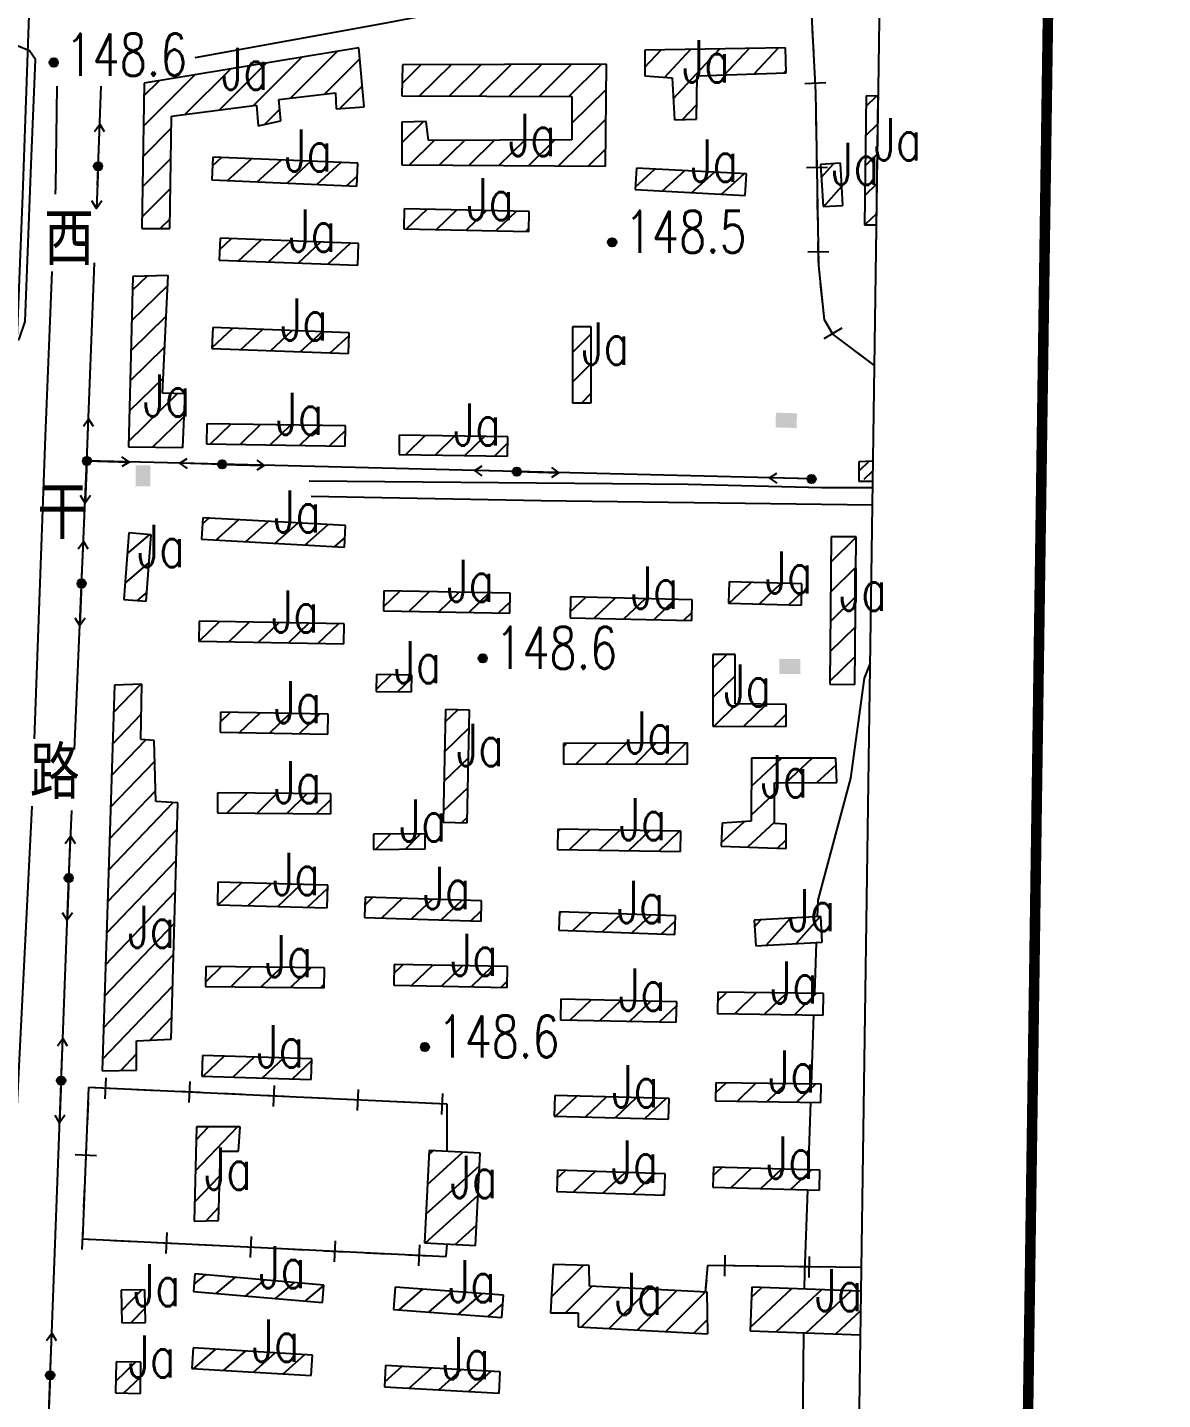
# Model space of a CAD drawing. Extents: x 408766 to 414302, y 5156573 to 5161925.
# Drawn here: x 413319 to 413858, y 5157329 to 5157980 of the extents above; entities that cross this region are included whole.
import ezdxf

# ---------------------------------------------------------------- set-up
doc = ezdxf.new("R2010")
doc.units = 0
doc.header["$LTSCALE"] = 1000
for name, pattern in [('0001', [0.5, 0.5, 0]), ('0004', [0.5, 0.5, 0]), ('5130', [1, 1, 0]), ('5310', [1, 1, 0]), ('5500', [1, 1, 0]), ('8111', [1, 1, 0])]:
    doc.linetypes.add(name, pattern=pattern)
doc.layers.get('0').update_dxf_attribs({"linetype": 'CONTINUOUS'})
for name, color, linetype in [('0001', 1, 'CONTINUOUS'), ('0001ADD', 1, 'CONTINUOUS'), ('0002', 2, 'CONTINUOUS'), ('0002ADD', 2, 'CONTINUOUS'), ('0005ADD', 5, 'CONTINUOUS'), ('0005BAK', 5, 'CONTINUOUS'), ('0006', 6, 'CONTINUOUS'), ('0007', 7, 'CONTINUOUS'), ('0012', 12, 'CONTINUOUS'), ('0013', 13, 'CONTINUOUS'), ('0015', 15, 'CONTINUOUS'), ('0017', 85, 'CONTINUOUS')]:
    doc.layers.add(name, color=color, linetype=linetype)
doc.styles.add('CADSLDXJ', font='romanc', dxfattribs={"bigfont": 'cadsldxj'})
doc.styles.add('SIMPLEX', font='simplex.shx', dxfattribs={"width": 0.75, "height": 20})
doc.styles.add('XDX', font='simplex.shx', dxfattribs={"height": 20, "bigfont": 'xdx.shx'})
pattern_1 = [(45, (0, 0), (-7.071067812, 7.071067812), [])]

# ---------------------------------------------------------------- blocks, each defined once
blk = doc.blocks.new('8140')
for radius in [0.0002, 0.000141, 0.0000832, 0.0000301]:
    blk.add_circle((0, 0), radius)
at = {"flags": 1}
blk.add_attdef('8140', (0, 0), '', height=0.0000001, dxfattribs=at)
blk = doc.blocks.new('5130')
blk.add_hatch(color=256).paths.add_polyline_path([(0.0002, 0, 1), (-0.0002, 0, 1)])
for points in [[(0, 0), (0.002, 0)], [(0.001638, 0.000233), (0.002, 0), (0.001658, -0.000229)]]:
    blk.add_lwpolyline(points)
blk.add_circle((0, 0), 0.0002)
at = {"flags": 1}
blk.add_attdef('5130', (0, 0), '', height=0.000001, dxfattribs=at)
blk = doc.blocks.new('5131')
for points in [[(-0.001638, -0.000233), (-0.002, 0), (-0.001658, 0.000229)], [(0, 0), (-0.002, 0)]]:
    blk.add_lwpolyline(points)
at = {"flags": 1}
blk.add_attdef('5131', (0, 0), '', height=0.0000000001, dxfattribs=at)
blk = doc.blocks.new('2111')
h = blk.add_hatch(color=256)
h.paths.add_polyline_path([(0.0005, 0.00035), (-0.0005, 0.00035), (-0.0005, -0.00035), (0.0005, -0.00035)])
h.paths.add_polyline_path([(0, 0), (0, 0), (0, 0), (0, 0)], flags=24)
blk.add_line((0.0005, -0.00035), (0.0005, -0.00035))
at = {"style": 'CADSLDXJ', "flags": 1}
blk.add_attdef('2111', (0, 0), '', height=0.00000001, dxfattribs=at)

msp = doc.modelspace()

# ---------------------------------------------------------------- hatches: boundary and pattern name
at = {"layer": '0001ADD', "linetype": '0001'}
h = msp.add_hatch(dxfattribs=at)
h.set_pattern_fill('U', color=256, scale=10, angle=45, style=0, pattern_type=0)
h.set_pattern_definition(pattern_1)
h.paths.add_polyline_path([(413373.47, 5157884.78), (413386.74, 5157884.78), (413387.44, 5157938.14), (413427.94, 5157943.37), (413428.64, 5157933.6), (413439.46, 5157936.04), (413438.42, 5157946.16), (413465.3, 5157949.3), (413465.65, 5157941.62), (413478.92, 5157942.67), (413476.47, 5157970.57), (413374.52, 5157953.83)])
h = msp.add_hatch(dxfattribs=at)
h.set_pattern_fill('U', color=256, scale=10, angle=46.90687, style=0, pattern_type=0)
h.set_pattern_definition([(46.90687238, (0, 0), (-7.30244227, 6.83186189), [])])
h.paths.add_polyline_path([(413626.26, 5157936.44), (413636.74, 5157936.79), (413637.09, 5157957.36), (413679.33, 5157958.76), (413678.98, 5157970.61), (413612.3, 5157969.57), (413612.3, 5157957.36), (413625.21, 5157956.31)])
h = msp.add_hatch(dxfattribs=at)
h.set_pattern_fill('U', color=256, scale=10, angle=44.58682, style=0, pattern_type=0)
h.set_pattern_definition([(44.58681939, (0, 0), (-7.019892363, 7.12187554), [])])
h.paths.add_polyline_path([(413496.9, 5157915.09), (413593.61, 5157914.39), (413593.96, 5157962.86), (413497.25, 5157962.51), (413496.9, 5157947.87), (413577.55, 5157947.52), (413577.55, 5157926.94), (413509.47, 5157926.59), (413508.42, 5157935.66), (413496.9, 5157935.31)])
h = msp.add_hatch(dxfattribs=at)
h.set_pattern_fill('U', color=256, scale=10, angle=224.27306, style=0, pattern_type=0)
h.set_pattern_definition([(224.27306257, (-226330.803, 23171.922), (6.980787276, -7.160210123), [])])
h.paths.add_polyline_path([(413723.08, 5157947.73), (413717.31, 5157947.8), (413716.54, 5157886.84), (413722.3, 5157886.77)])
h = msp.add_hatch(dxfattribs=at)
h.set_pattern_fill('U', color=256, scale=10, angle=42.53129, style=0, pattern_type=0)
h.set_pattern_definition([(42.53128747, (0, 0), (-6.759927114, 7.369083078), [])])
h.paths.add_polyline_path([(413406.74, 5157907.89), (413475.44, 5157904.93), (413475.91, 5157915.79), (413407.21, 5157918.75)])
h = msp.add_hatch(dxfattribs=at)
h.set_pattern_fill('U', color=256, scale=10, angle=48.36241, style=0, pattern_type=0)
h.set_pattern_definition([(48.36240916, (0, 0), (-7.473623383, 6.64416688), [])])
h.paths.add_polyline_path([(413696.84, 5157895.25), (413706.28, 5157895.8), (413705.1, 5157915.79), (413695.66, 5157915.23)])
h = msp.add_hatch(dxfattribs=at)
h.set_pattern_fill('U', color=256, scale=10, angle=41.95887, style=0, pattern_type=0)
h.set_pattern_definition([(41.95886775, (0, 0), (-6.685969354, 7.436249982), [])])
h.paths.add_polyline_path([(413607.68, 5157903.29), (413659.89, 5157900.52), (413660.44, 5157910.77), (413608.22, 5157913.54)])
h = msp.add_hatch(dxfattribs=at)
h.set_pattern_fill('U', color=256, scale=10, angle=43.85101, style=0, pattern_type=0)
h.set_pattern_definition([(43.8510097, (0, 0), (-6.927854734, 7.211437359), [])])
h.paths.add_polyline_path([(413497.85, 5157884.65), (413557.21, 5157883.45), (413557.4, 5157892.99), (413498.04, 5157894.18)])
h = msp.add_hatch(dxfattribs=at)
h.set_pattern_fill('U', color=256, scale=10, angle=42.84962, style=0, pattern_type=0)
h.set_pattern_definition([(42.84961567, (0, 0), (-6.800764278, 7.331412227), [])])
h.paths.add_polyline_path([(413410.2, 5157869.87), (413475.94, 5157867.41), (413476.33, 5157877.78), (413410.59, 5157880.25)])
h = msp.add_hatch(dxfattribs=at)
h.set_pattern_fill('U', color=256, scale=10, angle=44.22671, style=0, pattern_type=0)
h.set_pattern_definition([(44.2267106, (0, 0), (-6.97499242, 7.1658552), [])])
h.paths.add_polyline_path([(413367.11, 5157781.24), (413392.94, 5157780.89), (413393.99, 5157806.35), (413383.17, 5157806.69), (413385.96, 5157862.49), (413369.2, 5157862.14)])
h = msp.add_hatch(dxfattribs=at)
h.set_pattern_fill('U', color=256, scale=10, angle=42.81681, style=0, pattern_type=0)
h.set_pattern_definition([(42.8168066, (0, 0), (-6.796565005, 7.33530532), [])])
h.paths.add_polyline_path([(413406.74, 5157827.91), (413471.49, 5157825.44), (413471.87, 5157835.36), (413407.12, 5157837.83)])
h = msp.add_hatch(dxfattribs=at)
h.set_pattern_fill('U', color=256, scale=10, angle=45, style=0, pattern_type=0)
h.set_pattern_definition(pattern_1)
h.paths.add_polyline_path([(413577.93, 5157802.14), (413586.79, 5157802.14), (413586.8, 5157838.24), (413577.93, 5157838.24)])
h = msp.add_hatch(dxfattribs=at)
h.set_pattern_fill('U', color=256, scale=10, angle=44.11054, style=0, pattern_type=0)
h.set_pattern_definition([(44.11053716, (0, 0), (-6.96044854, 7.179983016), [])])
h.paths.add_polyline_path([(413404.18, 5157782.61), (413469.98, 5157781.59), (413470.13, 5157791.12), (413404.33, 5157792.15)])
h = msp.add_hatch(dxfattribs=at)
h.set_pattern_fill('U', color=256, scale=10, angle=44.24207, style=0, pattern_type=0)
h.set_pattern_definition([(44.2420665, (0, 0), (-6.9769127, 7.163985565), [])])
h.paths.add_polyline_path([(413495.55, 5157777.51), (413547.03, 5157776.82), (413547.15, 5157786.02), (413495.67, 5157786.7)])
h = msp.add_hatch(dxfattribs=at)
h.set_pattern_fill('U', color=256, scale=10, angle=41.83989, style=0, pattern_type=0)
h.set_pattern_definition([(41.83989038, (0, 0), (-6.670513229, 7.450117668), [])])
h.paths.add_polyline_path([(413401.8, 5157737.33), (413469.64, 5157733.58), (413470.2, 5157743.78), (413402.36, 5157747.53)])
h = msp.add_hatch(dxfattribs=at)
h.set_pattern_fill('U', color=256, scale=10, angle=40.60653, style=0, pattern_type=0)
h.set_pattern_definition([(40.60653187, (0, 0), (-6.50860772, 7.591971124), [])])
h.paths.add_polyline_path([(413364.84, 5157708.7), (413375.41, 5157707.89), (413377.84, 5157739.5), (413367.26, 5157740.31)])
h = msp.add_hatch(dxfattribs=at)
h.set_pattern_fill('U', color=256, scale=10, angle=44.45715, style=0, pattern_type=0)
h.set_pattern_definition([(44.45714962, (-254209.596, 26724.585), (-7.003756425, 7.137744458), [])])
h.paths.add_polyline_path([(413700.07, 5157668.49), (413711.93, 5157668.38), (413712.59, 5157738.43), (413700.73, 5157738.54)])
h = msp.add_hatch(dxfattribs=at)
h.set_pattern_fill('U', color=256, scale=10, angle=43.86919, style=0, pattern_type=0)
h.set_pattern_definition([(43.86918614, (0, 0), (-6.930142133, 7.209239212), [])])
h.paths.add_polyline_path([(413488.21, 5157703.42), (413548.15, 5157702.24), (413548.34, 5157711.71), (413488.39, 5157712.9)])
h = msp.add_hatch(dxfattribs=at)
h.set_pattern_fill('U', color=256, scale=10, angle=43.43254, style=0, pattern_type=0)
h.set_pattern_definition([(43.43254007, (0, 0), (-6.875000445, 7.261843352), [])])
h.paths.add_polyline_path([(413651.97, 5157706.98), (413686.57, 5157706.03), (413686.84, 5157716.21), (413652.25, 5157717.15)])
h = msp.add_hatch(dxfattribs=at)
h.set_pattern_fill('U', color=256, scale=10, angle=43.59306, style=0, pattern_type=0)
h.set_pattern_definition([(43.59305528, (0, 0), (-6.89531763, 7.242554437), [])])
h.paths.add_polyline_path([(413576.72, 5157700.1), (413634.53, 5157698.68), (413634.78, 5157708.62), (413576.96, 5157710.04)])
h = msp.add_hatch(dxfattribs=at)
h.set_pattern_fill('U', color=256, scale=10, angle=44.01681, style=0, pattern_type=0)
h.set_pattern_definition([(44.01681233, (0, 0), (-6.948694168, 7.191359354), [])])
h.paths.add_polyline_path([(413400.43, 5157688.9), (413469.38, 5157687.71), (413469.54, 5157697.19), (413400.59, 5157698.37)])
h = msp.add_hatch(dxfattribs=at)
h.set_pattern_fill('U', color=256, scale=10, angle=44.57612, style=0, pattern_type=0)
h.set_pattern_definition([(44.576117, (0, 0), (-7.018561932, 7.123186675), [])])
h.paths.add_polyline_path([(413644.59, 5157648.65), (413679.34, 5157648.39), (413679.34, 5157658.93), (413655.15, 5157659.19), (413655.15, 5157682.59), (413644.59, 5157682.59)])
h = msp.add_hatch(dxfattribs=at)
h.set_pattern_fill('U', color=256, scale=10, angle=46.21742, style=0, pattern_type=0)
h.set_pattern_definition([(46.21741913, (0, 0), (-7.21970621, 6.919237115), [])])
h.paths.add_polyline_path([(413354.55, 5157484.99), (413370.96, 5157485.33), (413370.96, 5157499.28), (413387.37, 5157499.98), (413390.51, 5157612.15), (413380.03, 5157612.84), (413379.34, 5157641.79), (413373.02, 5157642.32), (413373.37, 5157668.48), (413360.45, 5157668.13)])
h = msp.add_hatch(dxfattribs=at)
h.set_pattern_fill('U', color=256, scale=10, angle=43.91525, style=0, pattern_type=0)
h.set_pattern_definition([(43.9152475, (0, 0), (-6.93593556, 7.203665588), [])])
h.paths.add_polyline_path([(413410.56, 5157645.7), (413461.7, 5157644.73), (413461.88, 5157654.25), (413410.74, 5157655.22)])
h = msp.add_hatch(dxfattribs=at)
h.set_pattern_fill('U', color=256, scale=10, angle=43.78258, style=0, pattern_type=0)
h.set_pattern_definition([(43.78257672, (0, 0), (-6.919236592, 7.21970671), [])])
h.paths.add_polyline_path([(413516.54, 5157603), (413527.93, 5157602.76), (413529.06, 5157656.26), (413517.67, 5157656.5)])
h = msp.add_hatch(dxfattribs=at)
h.set_pattern_fill('U', color=256, scale=10, angle=45.2355, style=0, pattern_type=0)
h.set_pattern_definition([(45.23550424, (0, 0), (-7.10007238, 7.041943779), [])])
h.paths.add_polyline_path([(413573.61, 5157630.52), (413632.51, 5157630.76), (413632.46, 5157640.68), (413573.57, 5157640.44)])
h = msp.add_hatch(dxfattribs=at)
h.set_pattern_fill('U', color=256, scale=10, angle=42.94234, style=0, pattern_type=0)
h.set_pattern_definition([(42.94233654, (0, 0), (-6.812619678, 7.32039706), [])])
h.paths.add_polyline_path([(413648.48, 5157591.7), (413679.36, 5157590.59), (413679.36, 5157602.13), (413673.8, 5157602.35), (413673.8, 5157621.66), (413703.35, 5157621.88), (413702.91, 5157633.42), (413662.92, 5157633.42), (413662.69, 5157603.46), (413648.92, 5157602.57)])
h = msp.add_hatch(dxfattribs=at)
h.set_pattern_fill('U', color=256, scale=10, angle=44.48447, style=0, pattern_type=0)
h.set_pattern_definition([(44.48446683, (0, 0), (-7.007158728, 7.13440443), [])])
h.paths.add_polyline_path([(413409.32, 5157607.51), (413463.13, 5157607.02), (413463.21, 5157616.51), (413409.41, 5157617)])
h = msp.add_hatch(dxfattribs=at)
h.set_pattern_fill('U', color=256, scale=10, angle=45.56659, style=0, pattern_type=0)
h.set_pattern_definition([(45.56659383, (0, 0), (-7.140646212, 7.000797932), [])])
h.paths.add_polyline_path([(413483.49, 5157590.08), (413507.97, 5157590.32), (413507.9, 5157597.49), (413483.42, 5157597.25)])
h = msp.add_hatch(dxfattribs=at)
h.set_pattern_fill('U', color=256, scale=10, angle=44.05027, style=0, pattern_type=0)
h.set_pattern_definition([(44.05026501, (0, 0), (-6.952891727, 7.187301068), [])])
h.paths.add_polyline_path([(413570.7, 5157590.09), (413629.11, 5157589.12), (413629.27, 5157598.8), (413570.86, 5157599.77)])
h = msp.add_hatch(dxfattribs=at)
h.set_pattern_fill('U', color=256, scale=10, angle=43.40338, style=0, pattern_type=0)
h.set_pattern_definition([(43.40337682, (0, 0), (-6.871303315, 7.26534175), [])])
h.paths.add_polyline_path([(413409.28, 5157563.82), (413461.39, 5157562.37), (413461.68, 5157573.06), (413409.58, 5157574.51)])
h = msp.add_hatch(dxfattribs=at)
h.set_pattern_fill('U', color=256, scale=10, angle=43.24359, style=0, pattern_type=0)
h.set_pattern_definition([(43.24358655, (0, 0), (-6.851014553, 7.284476618), [])])
h.paths.add_polyline_path([(413479.2, 5157557.77), (413534.46, 5157556.07), (413534.76, 5157565.75), (413479.5, 5157567.45)])
h = msp.add_hatch(dxfattribs=at)
h.set_pattern_fill('U', color=256, scale=10, angle=42.98402, style=0, pattern_type=0)
h.set_pattern_definition([(42.9840234, (0, 0), (-6.817943998, 7.315438445), [])])
h.paths.add_polyline_path([(413571.42, 5157551.71), (413626.44, 5157549.77), (413626.75, 5157558.5), (413571.73, 5157560.43)])
h = msp.add_hatch(dxfattribs=at)
h.set_pattern_fill('U', color=256, scale=10, angle=48.07851, style=0, pattern_type=0)
h.set_pattern_definition([(48.07851214, (0, 0), (-7.44061034, 6.681116506), [])])
h.paths.add_polyline_path([(413664.87, 5157544.35), (413696.38, 5157546.04), (413695.73, 5157558.22), (413664.22, 5157556.52)])
h = msp.add_hatch(dxfattribs=at)
h.set_pattern_fill('U', color=256, scale=10, angle=44.21612, style=0, pattern_type=0)
h.set_pattern_definition([(44.21612188, (0, 0), (-6.973667995, 7.16714411), [])])
h.paths.add_polyline_path([(413403.73, 5157525.07), (413460, 5157524.3), (413460.13, 5157533.79), (413403.86, 5157534.56)])
h = msp.add_hatch(dxfattribs=at)
h.set_pattern_fill('U', color=256, scale=10, angle=43.969, style=0, pattern_type=0)
h.set_pattern_definition([(43.9689981, (0, 0), (-6.942690446, 7.197155645), [])])
h.paths.add_polyline_path([(413493.02, 5157525.57), (413546.82, 5157524.6), (413547, 5157534.55), (413493.2, 5157535.52)])
h = msp.add_hatch(dxfattribs=at)
h.set_pattern_fill('U', color=256, scale=10, angle=43.7397, style=0, pattern_type=0)
h.set_pattern_definition([(43.73969686, (0, 0), (-6.913831465, 7.224883008), [])])
h.paths.add_polyline_path([(413572.16, 5157509.23), (413627.18, 5157508.02), (413627.4, 5157517.78), (413572.38, 5157518.99)])
h = msp.add_hatch(dxfattribs=at)
h.set_pattern_fill('U', color=256, scale=10, angle=44.17069, style=0, pattern_type=0)
h.set_pattern_definition([(44.17068879, (0, 0), (-6.967982565, 7.172671676), [])])
h.paths.add_polyline_path([(413646.7, 5157512.15), (413696.87, 5157511.43), (413697.01, 5157521.62), (413646.84, 5157522.35)])
h = msp.add_hatch(dxfattribs=at)
h.set_pattern_fill('U', color=256, scale=10, angle=43.30069, style=0, pattern_type=0)
h.set_pattern_definition([(43.30068943, (0, 0), (-6.8582711, 7.277645052), [])])
h.paths.add_polyline_path([(413401.93, 5157482.46), (413453.83, 5157480.92), (413454.12, 5157490.69), (413402.22, 5157492.23)])
h = msp.add_hatch(dxfattribs=at)
h.set_pattern_fill('U', color=256, scale=10, angle=44.14166, style=0, pattern_type=0)
h.set_pattern_definition([(44.14166077, (0, 0), (-6.964347749, 7.176200975), [])])
h.paths.add_polyline_path([(413645.8, 5157470.76), (413695.86, 5157470.01), (413695.99, 5157478.6), (413645.93, 5157479.35)])
h = msp.add_hatch(dxfattribs=at)
h.set_pattern_fill('U', color=256, scale=10, angle=43.41809, style=0, pattern_type=0)
h.set_pattern_definition([(43.41808633, (0, 0), (-6.873168314, 7.263577446), [])])
h.paths.add_polyline_path([(413569.2, 5157463.51), (413623.52, 5157462.01), (413623.79, 5157471.77), (413569.47, 5157473.27)])
h = msp.add_hatch(dxfattribs=at)
h.set_pattern_fill('U', color=256, scale=10, angle=46.33067, style=0, pattern_type=0)
h.set_pattern_definition([(46.33066626, (0, 0), (-7.233368214, 6.904953604), [])])
h.paths.add_polyline_path([(413398.29, 5157413.68), (413409.89, 5157413.95), (413410.7, 5157446.81), (413419.33, 5157446.81), (413420.13, 5157458.4), (413399.37, 5157458.4)])
h = msp.add_hatch(dxfattribs=at)
h.set_pattern_fill('U', color=256, scale=10, angle=42.12048, style=0, pattern_type=0)
h.set_pattern_definition([(42.1204833, (-258564.647, 27285.381), (-6.706918334, 7.417361152), [])])
h.paths.add_polyline_path([(413507.65, 5157403.27), (413531.81, 5157402.05), (413534.02, 5157445.9), (413509.86, 5157447.11)])
h = msp.add_hatch(dxfattribs=at)
h.set_pattern_fill('U', color=256, scale=10, angle=43.30068, style=0, pattern_type=0)
h.set_pattern_definition([(43.3006834, (0, 0), (-6.858270335, 7.277645774), [])])
h.paths.add_polyline_path([(413644.55, 5157429.76), (413695.11, 5157428.26), (413695.39, 5157437.75), (413644.83, 5157439.25)])
h = msp.add_hatch(dxfattribs=at)
h.set_pattern_fill('U', color=256, scale=10, angle=43.0371, style=0, pattern_type=0)
h.set_pattern_definition([(43.03709642, (0, 0), (-6.824717354, 7.309119854), [])])
h.paths.add_polyline_path([(413570.45, 5157427.76), (413621.52, 5157426.01), (413621.86, 5157436), (413570.79, 5157437.75)])
h = msp.add_hatch(dxfattribs=at)
h.set_pattern_fill('U', color=256, scale=10, angle=40.06666, style=0, pattern_type=0)
h.set_pattern_definition([(40.06665865, (0, 0), (-6.436784005, 7.652960974), [])])
h.paths.add_polyline_path([(413397.91, 5157380.27), (413459.15, 5157374.99), (413459.86, 5157383.26), (413398.63, 5157388.55)])
h = msp.add_hatch(dxfattribs=at)
h.set_pattern_fill('U', color=256, scale=10, angle=45, style=0, pattern_type=0)
h.set_pattern_definition(pattern_1)
h.paths.add_polyline_path([(413567.4, 5157370.15), (413580.62, 5157370.15), (413580.62, 5157363.42), (413642.1, 5157360.19), (413641.83, 5157379.85), (413586.01, 5157382.81), (413585.74, 5157392.51), (413568.75, 5157393.05)])
h = msp.add_hatch(dxfattribs=at)
h.set_pattern_fill('U', color=256, scale=10, angle=40.79966, style=0, pattern_type=0)
h.set_pattern_definition([(40.79966111, (0, 0), (-6.534161266, 7.569989204), [])])
h.paths.add_polyline_path([(413492.93, 5157371.69), (413544.33, 5157367.92), (413545.11, 5157378.47), (413493.7, 5157382.24)])
h = msp.add_hatch(dxfattribs=at)
h.set_pattern_fill('U', color=256, scale=10, angle=41.57046, style=0, pattern_type=0)
h.set_pattern_definition([(41.5704616, (0, 0), (-6.635406028, 7.481402732), [])])
h.paths.add_polyline_path([(413397.16, 5157343.65), (413453.85, 5157340.26), (413454.44, 5157350.05), (413397.74, 5157353.45)])
h = msp.add_hatch(dxfattribs=at)
h.set_pattern_fill('U', color=256, scale=10, angle=41.82397, style=0, pattern_type=0)
h.set_pattern_definition([(41.8239726, (0, 0), (-6.668443198, 7.451970566), [])])
h.paths.add_polyline_path([(413488.63, 5157334.97), (413543.06, 5157331.95), (413543.62, 5157342.13), (413489.19, 5157345.16)])

# ---------------------------------------------------------------- linework, layer by layer
at = {"layer": '0001', "linetype": '0001'}
for points in [[(413373.47, 5157884.78), (413386.74, 5157884.78), (413387.44, 5157938.14), (413427.94, 5157943.37), (413428.64, 5157933.6), (413439.46, 5157936.04), (413438.42, 5157946.16), (413465.3, 5157949.3), (413465.65, 5157941.62), (413478.92, 5157942.67), (413476.47, 5157970.57), (413374.52, 5157953.83)], [(413626.26, 5157936.44), (413636.74, 5157936.79), (413637.09, 5157957.36), (413679.33, 5157958.76), (413678.98, 5157970.61), (413612.3, 5157969.57), (413612.3, 5157957.36), (413625.21, 5157956.31)], [(413496.9, 5157915.09), (413593.61, 5157914.39), (413593.96, 5157962.86), (413497.25, 5157962.51), (413496.9, 5157947.87), (413577.55, 5157947.52), (413577.55, 5157926.94), (413509.47, 5157926.59), (413508.42, 5157935.66), (413496.9, 5157935.31)], [(413723.08, 5157947.73), (413717.31, 5157947.8), (413716.51, 5157886.53), (413722.2, 5157886.58)], [(413406.74, 5157907.89), (413475.44, 5157904.93), (413475.91, 5157915.79), (413407.21, 5157918.75)], [(413696.84, 5157895.25), (413706.28, 5157895.8), (413705.1, 5157915.79), (413695.66, 5157915.23)], [(413607.68, 5157903.29), (413659.89, 5157900.52), (413660.44, 5157910.77), (413608.22, 5157913.54)], [(413497.85, 5157884.65), (413557.21, 5157883.45), (413557.4, 5157892.99), (413498.04, 5157894.18)], [(413410.2, 5157869.87), (413475.94, 5157867.41), (413476.33, 5157877.78), (413410.59, 5157880.25)], [(413367.11, 5157781.24), (413392.94, 5157780.89), (413393.99, 5157806.35), (413383.17, 5157806.69), (413385.96, 5157862.49), (413369.2, 5157862.14)], [(413406.74, 5157827.91), (413471.49, 5157825.44), (413471.87, 5157835.36), (413407.12, 5157837.83)], [(413577.93, 5157802.14), (413586.79, 5157802.14), (413586.8, 5157838.24), (413577.93, 5157838.24)], [(413404.18, 5157782.61), (413469.98, 5157781.59), (413470.13, 5157791.12), (413404.33, 5157792.15)], [(413495.55, 5157777.51), (413547.03, 5157776.82), (413547.15, 5157786.02), (413495.67, 5157786.7)], [(413401.8, 5157737.33), (413469.64, 5157733.58), (413470.2, 5157743.78), (413402.36, 5157747.53)], [(413364.84, 5157708.7), (413375.41, 5157707.89), (413377.84, 5157739.5), (413367.26, 5157740.31)], [(413700.07, 5157668.49), (413711.93, 5157668.38), (413712.59, 5157738.43), (413700.73, 5157738.54)], [(413488.21, 5157703.42), (413548.15, 5157702.24), (413548.34, 5157711.71), (413488.39, 5157712.9)], [(413651.97, 5157706.98), (413686.57, 5157706.03), (413686.84, 5157716.21), (413652.25, 5157717.15)], [(413576.72, 5157700.1), (413634.53, 5157698.68), (413634.78, 5157708.62), (413576.96, 5157710.04)], [(413400.43, 5157688.9), (413469.38, 5157687.71), (413469.54, 5157697.19), (413400.59, 5157698.37)], [(413644.59, 5157648.65), (413679.34, 5157648.39), (413679.34, 5157658.93), (413655.15, 5157659.19), (413655.15, 5157682.59), (413644.59, 5157682.59)], [(413354.55, 5157484.99), (413370.96, 5157485.33), (413370.96, 5157499.28), (413387.37, 5157499.98), (413390.51, 5157612.15), (413380.03, 5157612.84), (413379.34, 5157641.79), (413373.02, 5157642.32), (413373.37, 5157668.48), (413360.45, 5157668.13)], [(413484.72, 5157665.07), (413501.44, 5157664.82), (413501.56, 5157672.81), (413484.84, 5157673.05)], [(413410.56, 5157645.7), (413461.7, 5157644.73), (413461.88, 5157654.25), (413410.74, 5157655.22)], [(413516.54, 5157603), (413527.93, 5157602.76), (413529.06, 5157656.26), (413517.67, 5157656.5)], [(413573.61, 5157630.52), (413632.51, 5157630.76), (413632.46, 5157640.68), (413573.57, 5157640.44)], [(413648.48, 5157591.7), (413679.36, 5157590.59), (413679.36, 5157602.13), (413673.8, 5157602.35), (413673.8, 5157621.66), (413703.35, 5157621.88), (413702.91, 5157633.42), (413662.92, 5157633.42), (413662.69, 5157603.46), (413648.92, 5157602.57)], [(413409.32, 5157607.51), (413463.13, 5157607.02), (413463.21, 5157616.51), (413409.41, 5157617)], [(413483.49, 5157590.08), (413507.97, 5157590.32), (413507.9, 5157597.49), (413483.42, 5157597.25)], [(413570.7, 5157590.09), (413629.11, 5157589.12), (413629.27, 5157598.8), (413570.86, 5157599.77)], [(413409.28, 5157563.82), (413461.39, 5157562.37), (413461.68, 5157573.06), (413409.58, 5157574.51)], [(413479.2, 5157557.77), (413534.46, 5157556.07), (413534.76, 5157565.75), (413479.5, 5157567.45)], [(413571.42, 5157551.71), (413626.44, 5157549.77), (413626.75, 5157558.5), (413571.73, 5157560.43)], [(413664.87, 5157544.35), (413696.38, 5157546.04), (413695.73, 5157558.22), (413664.22, 5157556.52)], [(413403.73, 5157525.07), (413460, 5157524.3), (413460.13, 5157533.79), (413403.86, 5157534.56)], [(413493.02, 5157525.57), (413546.82, 5157524.6), (413547, 5157534.55), (413493.2, 5157535.52)], [(413572.16, 5157509.23), (413627.18, 5157508.02), (413627.4, 5157517.78), (413572.38, 5157518.99)], [(413646.7, 5157512.15), (413696.87, 5157511.43), (413697.01, 5157521.62), (413646.84, 5157522.35)], [(413401.93, 5157482.46), (413453.83, 5157480.92), (413454.12, 5157490.69), (413402.22, 5157492.23)], [(413645.8, 5157470.76), (413695.86, 5157470.01), (413695.99, 5157478.6), (413645.93, 5157479.35)], [(413569.2, 5157463.51), (413623.52, 5157462.01), (413623.79, 5157471.77), (413569.47, 5157473.27)], [(413398.29, 5157413.68), (413409.89, 5157413.95), (413410.7, 5157446.81), (413419.33, 5157446.81), (413420.13, 5157458.4), (413399.37, 5157458.4)], [(413507.65, 5157403.27), (413531.81, 5157402.05), (413534.02, 5157445.9), (413509.86, 5157447.11)], [(413644.55, 5157429.76), (413695.11, 5157428.26), (413695.39, 5157437.75), (413644.83, 5157439.25)], [(413570.45, 5157427.76), (413621.52, 5157426.01), (413621.86, 5157436), (413570.79, 5157437.75)], [(413397.91, 5157380.27), (413459.15, 5157374.99), (413459.86, 5157383.26), (413398.63, 5157388.55)], [(413567.4, 5157370.15), (413580.62, 5157370.15), (413580.62, 5157363.42), (413642.1, 5157360.19), (413641.83, 5157379.85), (413586.01, 5157382.81), (413585.74, 5157392.51), (413568.75, 5157393.05)], [(413363.94, 5157365.34), (413375.13, 5157365.56), (413374.83, 5157381.03), (413363.64, 5157380.81)], [(413492.93, 5157371.69), (413544.33, 5157367.92), (413545.11, 5157378.47), (413493.7, 5157382.24)], [(413397.16, 5157343.65), (413453.85, 5157340.26), (413454.44, 5157350.05), (413397.74, 5157353.45)], [(413360.93, 5157332.03), (413372.76, 5157331.82), (413373.03, 5157346.66), (413361.2, 5157346.87)], [(413488.63, 5157334.97), (413543.06, 5157331.95), (413543.62, 5157342.13), (413489.19, 5157345.16)]]:
    msp.add_lwpolyline(points, close=True, dxfattribs=at)
for points in [[(413720.54, 5157774.34), (413713.91, 5157774.04), (413713.86, 5157764.89), (413720.47, 5157764.89)], [(413714.99, 5157380.42), (413663.04, 5157382.22), (413662.32, 5157361.5), (413714.69, 5157359.69)]]:
    msp.add_lwpolyline(points, dxfattribs=at)
at = {"layer": '0001ADD', "linetype": '0001'}
for p, q in [((413713.82, 5157769.73), (413718.68, 5157774.34)), ((413716.36, 5157765.91), (413720.48, 5157769.81)), ((413484.74, 5157666.03), (413491.86, 5157672.95)), ((413494.81, 5157664.92), (413501.54, 5157671.46)), ((413363.83, 5157370.98), (413373.48, 5157381)), ((413662.39, 5157363.31), (413681.95, 5157381.57)), ((413662.88, 5157377.45), (413667.82, 5157382.06)), ((413674.64, 5157361.07), (413696.08, 5157381.08)), ((413688.78, 5157360.58), (413710.22, 5157380.59)), ((413368.31, 5157365.43), (413375, 5157372.38)), ((413702.91, 5157360.09), (413714.86, 5157371.24)), ((413361.03, 5157337.64), (413370.43, 5157346.7)), ((413364.8, 5157331.96), (413372.91, 5157339.78))]:
    msp.add_line(p, q, dxfattribs=at)
at = {"layer": '0002', "linetype": '5130'}
for points in [[(413352.32, 5157905.31), (413354.1, 5157952.37)], [(413341.39, 5157637.56), (413347.38, 5157774.49), (413350.94, 5157868.6)], [(413691.43, 5157765.94), (413347.38, 5157774.49)], [(413321.5, 5157114.99), (413338.72, 5157576.47), (413340.13, 5157608.59)]]:
    msp.add_lwpolyline(points, dxfattribs=at)
at = {"layer": '0005ADD', "linetype": '5310'}
msp.add_lwpolyline([(413300.18, 5157508.79), (413301.5, 5157539.05), (413310.74, 5157744.54), (413316.95, 5157900.67), (413324.67, 5158119.31), (413332.39, 5158310.16), (413335.48, 5158383.33), (413342.44, 5158539.43), (413347.86, 5158698.72), (413356.35, 5158904.87), (413366.39, 5159129.61), (413373.36, 5159305.06), (413381.84, 5159532.06), (413389.57, 5159769.9), (413395.82, 5159945.99), (413397.26, 5160028.33)], dxfattribs=at)
at = {"layer": '0005ADD', "linetype": '5500'}
for points in [[(413692.41, 5157968.7), (413691.89, 5157978.69)], [(413698.19, 5157953.99), (413688.2, 5157953.46)], [(413693.43, 5157948.73), (413693.42, 5157949.38), (413692.93, 5157958.72)], [(413693.76, 5157928.73), (413693.6, 5157938.73)], [(413694.09, 5157908.74), (413693.93, 5157918.73)], [(413699.01, 5157913.82), (413689.01, 5157913.65)], [(413694.42, 5157888.74), (413694.26, 5157898.74)], [(413694.76, 5157868.74), (413694.59, 5157878.74)], [(413699.67, 5157873.82), (413689.67, 5157873.66)], [(413696.72, 5157848.84), (413695.68, 5157858.79)], [(413705.72, 5157837.55), (413697.15, 5157832.4)], [(413705.34, 5157831.88), (413701.57, 5157834.75), (413698.86, 5157839.26)], [(413721.25, 5157819.77), (413713.29, 5157825.82)], [(413356.33, 5157481.71), (413355.86, 5157471.72)], [(413396.28, 5157479.85), (413395.82, 5157469.86)], [(413361.09, 5157476.48), (413351.1, 5157476.95)], [(413381.07, 5157475.55), (413371.08, 5157476.02)], [(413401.05, 5157474.62), (413391.06, 5157475.09)], [(413421.02, 5157473.69), (413411.04, 5157474.16)], [(413441, 5157472.76), (413431.01, 5157473.23)], [(413436.24, 5157477.99), (413435.78, 5157468)], [(413460.98, 5157471.83), (413450.99, 5157472.29)], [(413476.2, 5157476.13), (413475.73, 5157466.14)], [(413516.15, 5157474.26), (413515.69, 5157464.28)], [(413347.88, 5157470.02), (413347.46, 5157460.03)], [(413480.96, 5157470.9), (413470.97, 5157471.36)], [(413500.94, 5157469.97), (413490.95, 5157470.43)], [(413518.44, 5157466.68), (413518.45, 5157469.15), (413510.93, 5157469.5)], [(413518.37, 5157446.68), (413518.4, 5157456.68)], [(413347.05, 5157450.04), (413346.64, 5157440.05)], [(413341.85, 5157445.25), (413351.84, 5157444.84)], [(413346.22, 5157430.06), (413345.81, 5157420.07)], [(413345.05, 5157400.19), (413345.54, 5157410.18)], [(413345.39, 5157410.08), (413345.19, 5157405.19), (413350.29, 5157404.94)], [(413385.01, 5157398.24), (413385.49, 5157408.23)], [(413360.28, 5157404.45), (413370.27, 5157403.96)], [(413380.26, 5157403.48), (413390.24, 5157402.99)], [(413400.23, 5157402.5), (413410.22, 5157402.01)], [(413420.21, 5157401.53), (413430.2, 5157401.04)], [(413424.96, 5157396.29), (413425.45, 5157406.28)], [(413440.19, 5157400.55), (413450.17, 5157400.07)], [(413464.91, 5157394.34), (413465.4, 5157404.33)], [(413504.86, 5157392.39), (413505.35, 5157402.38)], [(413518.13, 5157398.89), (413518.45, 5157402.72)], [(413460.16, 5157399.58), (413470.15, 5157399.09)], [(413480.14, 5157398.6), (413490.13, 5157398.12)], [(413500.11, 5157397.63), (413510.1, 5157397.14)], [(413650.22, 5157397.47), (413650.08, 5157387.47)], [(413690.22, 5157396.9), (413690.08, 5157386.9)], [(413655.15, 5157392.4), (413645.15, 5157392.54)], [(413675.15, 5157392.11), (413665.15, 5157392.26)], [(413695.15, 5157391.83), (413685.15, 5157391.97)], [(413715.15, 5157391.54), (413705.15, 5157391.69)], [(413641.44, 5157385.71), (413640.92, 5157379.9)]]:
    msp.add_lwpolyline(points, dxfattribs=at)
at = {"layer": '0005BAK', "linetype": '5500'}
for points in [[(413721.25, 5157819.77), (413701.57, 5157834.75), (413697.5, 5157841.53), (413694.78, 5157867.31), (413693.42, 5157949.38), (413690.04, 5158014.13), (413692.76, 5158016.84), (413700.23, 5158018.88), (413724.16, 5158023.64)], [(413518.37, 5157446.68), (413518.45, 5157469.15), (413348.17, 5157477.09), (413345.19, 5157405.19), (413517.95, 5157396.76), (413518.45, 5157402.72)], [(413715.15, 5157391.54), (413642.05, 5157392.59), (413640.92, 5157379.9)]]:
    msp.add_lwpolyline(points, dxfattribs=at)
at = {"layer": '0006', "linetype": '0004'}
for points in [[(413724.23, 5158028.88), (413613.32, 5158006.13), (413487.51, 5157981.96), (413398.62, 5157965.82)], [(413175.22, 5157895.49), (413173.11, 5157834.38), (413180.15, 5157832.97), (413311.67, 5157830.86), (413315.19, 5157832.27), (413318, 5157840.7), (413320.81, 5157915.16), (413322.92, 5157965.04), (413320.11, 5157969.26), (413313.08, 5157972.07), (413262.44, 5157974.88), (413189.99, 5157978.39), (413182.26, 5157976.98), (413179.44, 5157972.07), (413177.33, 5157951.69), (413175.93, 5157918.68), (413175.22, 5157895.49)], [(413333.1, 5157952.37), (413332.41, 5157904.92), (413332.26, 5157901.08)], [(413330.76, 5157864.38), (413327.57, 5157786.17), (413322.32, 5157642.56)], [(413452.92, 5157765.14), (413632.76, 5157763.48), (413696.23, 5157761.9), (413720.43, 5157761.88)], [(413720.31, 5157753.45), (413562.96, 5157755.56), (413453.75, 5157757.66)], [(413321.13, 5157610.67), (413312.25, 5157430.1), (413302.56, 5157201.69), (413298.41, 5157096.15), (413298.41, 5157085.11), (413305.32, 5157078.2), (413327.44, 5157075.44), (413419.38, 5157071.3), (413562.79, 5157065.09), (413682.38, 5157060.25), (413710.42, 5157060.26)]]:
    msp.add_lwpolyline(points, dxfattribs=at)
at = {"layer": '0007', "linetype": '8111'}
for points in [[(413719.24, 5157678.47), (413716.36, 5157671.36), (413709.93, 5157623.96), (413694.32, 5157566.02), (413694.04, 5157558.13)], [(413693.6, 5157545.89), (413692.74, 5157521.68)], [(413692.37, 5157511.49), (413691.2, 5157478.67)], [(413690.89, 5157470.08), (413689.74, 5157437.92)], [(413689.4, 5157428.43), (413687.99, 5157389.19), (413687.9, 5157381.36)], [(413687.64, 5157360.62), (413686.03, 5157231.91), (413683.98, 5157204.68), (413684.19, 5157190.81)]]:
    msp.add_lwpolyline(points, dxfattribs=at)
at = {"layer": '0012'}
msp.add_line((413707.18, 5156833.14), (413775.51, 5161624.84), dxfattribs=at)
at = {"layer": '0012', "const_width": 5}
msp.add_lwpolyline([(408833.18, 5156904.54), (408905.3, 5161696.24), (413855.5, 5161623.67), (413787.17, 5156831.96), (408833.18, 5156904.54)], dxfattribs=at)

# ---------------------------------------------------------------- block references
at = {"layer": '0002ADD', "linetype": '5130', "xscale": 10000, "yscale": 10000, "zscale": 10000}
for name, p, rotation in [('5130', (413352.66, 5157914.39), 87.83795687530096), ('5131', (413352.66, 5157914.39), 87.83795687530096), ('5130', (413347.38, 5157774.49), 87.83795687530096), ('5131', (413347.38, 5157774.49), 87.49585097600263), ('5131', (413347.38, 5157774.49), 178.5760597376627), ('5130', (413411.52, 5157772.89), 178.5760597376627), ('5131', (413411.52, 5157772.89), 178.5760597376627), ('5130', (413551.48, 5157769.42), 178.5760597376627), ('5131', (413551.48, 5157769.42), 178.5760597376627), ('5130', (413691.43, 5157765.94), 178.5760597376627), ('5130', (413344.84, 5157716.34), 87.49585097600263), ('5131', (413344.84, 5157716.34), 87.49585097600263), ('5130', (413338.72, 5157576.47), 87.49585097600263), ('5131', (413338.72, 5157576.47), 87.86233917587911), ('5130', (413335.13, 5157480.34), 87.86233917587911), ('5131', (413335.13, 5157480.34), 87.86233917587911), ('5130', (413329.91, 5157340.44), 87.86233917587911), ('5131', (413329.91, 5157340.44), 87.86233917587911)]:
    msp.add_blockref(name, p, dxfattribs=dict(at, rotation=rotation))
at = {"layer": '0015', "xscale": 10000, "yscale": 10000, "zscale": 10000}
for p in [(413331.62, 5157963.66, 148.6), (413596.74, 5157878.31, 148.5), (413535.3, 5157680.79, 148.6), (413507.83, 5157496.29, 148.6)]:
    msp.add_blockref('8140', p, dxfattribs=at)
at = {"layer": '0015', "linetype": '5500', "xscale": 10000, "yscale": 10000, "zscale": 10000}
for p, rotation in [((413679.38, 5157793.78), 358.2922304445311), ((413373.94, 5157767.39), 270)]:
    msp.add_blockref('2111', p, dxfattribs=dict(at, rotation=rotation))
msp.add_blockref('2111', (413681.03, 5157676.93), dxfattribs=at)

# ---------------------------------------------------------------- texts
at = {"layer": '0007', "style": 'SIMPLEX', "width": 0.75}
for s, p in [('148.6', (413337.19, 5157957.37, 148.6)), ('148.5', (413602.74, 5157873.31, 148.5)), ('148.6', (413541.3, 5157675.79, 148.6)), ('148.6', (413513.83, 5157491.29, 148.6))]:
    msp.add_text(s, height=20, dxfattribs=at).set_placement(p)
at = {"layer": '0013', "linetype": '0001', "style": 'XDX'}
for s, p in [('西', (413326.99, 5157867.36)), ('干', (413323.87, 5157737.41)), ('路', (413320.22, 5157614.01))]:
    msp.add_text(s, height=25, dxfattribs=at).set_placement(p)
at = {"layer": '0017', "linetype": '0001', "style": 'SIMPLEX', "width": 0.75}
for p in [(413630.1, 5157954.22), (413411.18, 5157950.69), (413547.52, 5157919.27), (413721.15, 5157917.17), (413441.33, 5157911.84), (413634.06, 5157907.03), (413700.97, 5157905.52), (413527.63, 5157888.82), (413443.26, 5157873.83), (413439.3, 5157831.63), (413582.36, 5157820.19), (413374.09, 5157795.53), (413437.16, 5157786.87), (413521.35, 5157781.76), (413436, 5157740.55), (413371.34, 5157724.1), (413518.27, 5157707.57), (413669.41, 5157711.59), (413605.75, 5157704.36), (413704.6, 5157703.4), (413434.99, 5157693.04), (413493.14, 5157668.94), (413649.74, 5157657.91), (413436.22, 5157649.97), (413603.04, 5157635.6), (413522.8, 5157629.63), (413667.36, 5157614.78), (413436.27, 5157612.01), (413495.69, 5157593.78), (413599.99, 5157594.45), (413435.48, 5157568.44), (413506.98, 5157561.76), (413599.08, 5157555.1), (413680.3, 5157551.28), (413366.74, 5157543.34), (413520.01, 5157530.06), (413431.93, 5157529.43), (413671.85, 5157516.89), (413599.78, 5157513.5), (413428.03, 5157486.58), (413670.9, 5157474.68), (413596.49, 5157467.64), (413669.97, 5157433.75), (413403.14, 5157428.5), (413596.16, 5157431.88), (413519.77, 5157424.6), (413428.89, 5157381.77), (413519.02, 5157375.08), (413369.39, 5157373.18), (413598.15, 5157369.07), (413693.1, 5157370.81), (413425.8, 5157346.85), (413366.98, 5157339.35), (413516.13, 5157338.55)]:
    msp.add_text('Ja', height=20, dxfattribs=at).set_placement(p)

doc.saveas('drawing.dxf')
